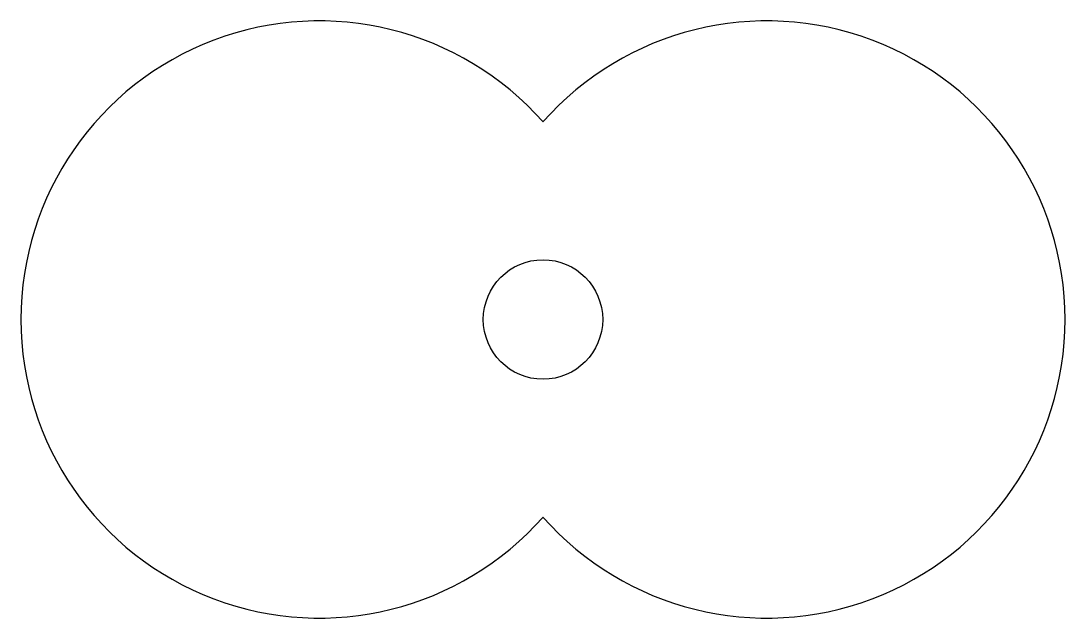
# Model space of a CAD drawing. Header units: millimetres. Extents: x -20 to 50, y -20 to 20.
import ezdxf

# ---------------------------------------------------------------- set-up
doc = ezdxf.new("R2010")
doc.units = ezdxf.units.MM
doc.layers.add('Pocket_Boundary', color=5, linetype='Continuous')
doc.layers.add('Pocket_Islands', color=1, linetype='Continuous')

msp = doc.modelspace()

# ---------------------------------------------------------------- linework, layer by layer
at = {"layer": 'Pocket_Boundary'}
for centre, start, end in [((0, 0), 41.40962, 318.59038), ((30, 0), -138.59038, 138.59038)]:
    msp.add_arc(centre, 20, start, end, dxfattribs=at)
at = {"layer": 'Pocket_Islands'}
msp.add_circle((15, 0), 4, dxfattribs=at)

doc.saveas('drawing.dxf')
